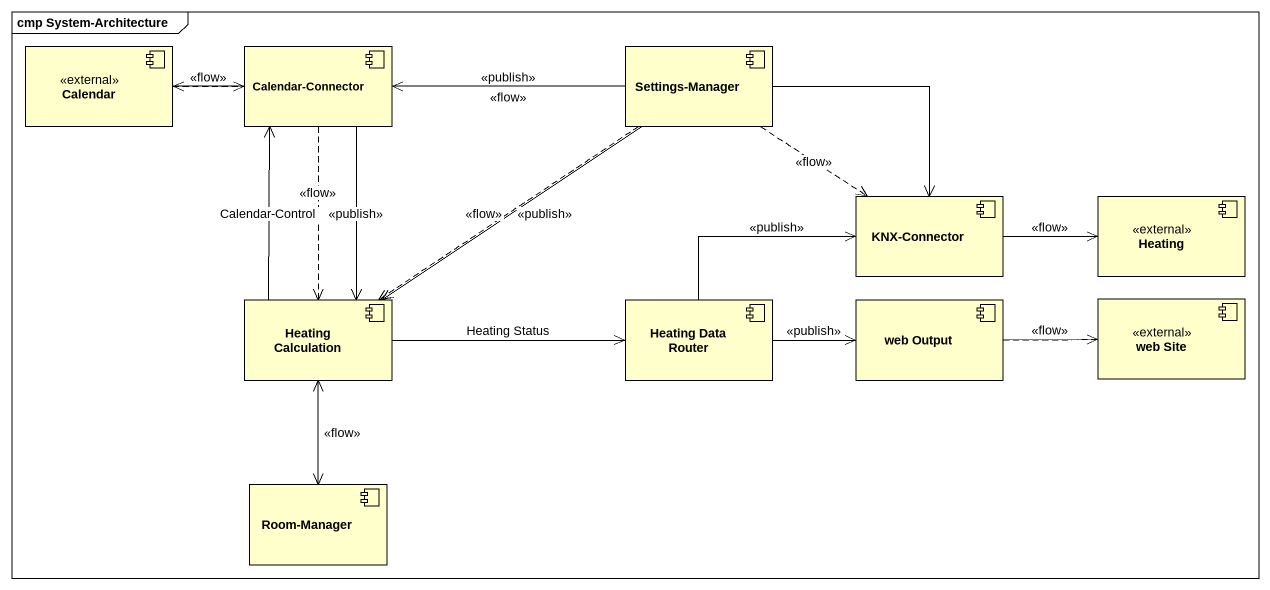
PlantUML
@startuml
mainframe cmp System-Architecture
component Calendar <<external>>
component "Calendar-Connector" as Calendar_Connector
component "Settings-Manager" as Settings_Manager
component "KNX-Connector" as KNX_Connector
component Heating <<external>>
component "Heating Calculation" as Heating_Calculation
component "Heating Data Router" as Heating_Data_Router
component "web Output" as web_Output
component "web Site" as web_Site <<external>>
component "Room-Manager" as Room_Manager
Calendar .right.> Calendar_Connector : <<flow>>
Calendar_Connector -left-> Calendar
Calendar_Connector --> Heating_Calculation : <<publish>>
Calendar_Connector ..> Heating_Calculation : <<flow>>
Settings_Manager -left-> Calendar_Connector : <<publish>>
Settings_Manager .left.> Calendar_Connector : <<flow>>
Settings_Manager ..> KNX_Connector : <<flow>>
Settings_Manager --> KNX_Connector
Settings_Manager --> Heating_Calculation : <<publish>>
Settings_Manager ..> Heating_Calculation : <<flow>>
KNX_Connector -right-> Heating
KNX_Connector .right.> Heating : <<flow>>
Heating_Calculation -up-> Calendar_Connector : Calendar-Control
Heating_Calculation -right-> Heating_Data_Router : Heating Status
Heating_Data_Router -right-> KNX_Connector : <<publish>>
Heating_Data_Router -right-> web_Output : <<publish>>
web_Output -right-> web_Site
web_Output .right.> web_Site : <<flow>>
Room_Manager <-up- Heating_Calculation
Room_Manager .up.> Heating_Calculation : <<flow>>
@enduml
